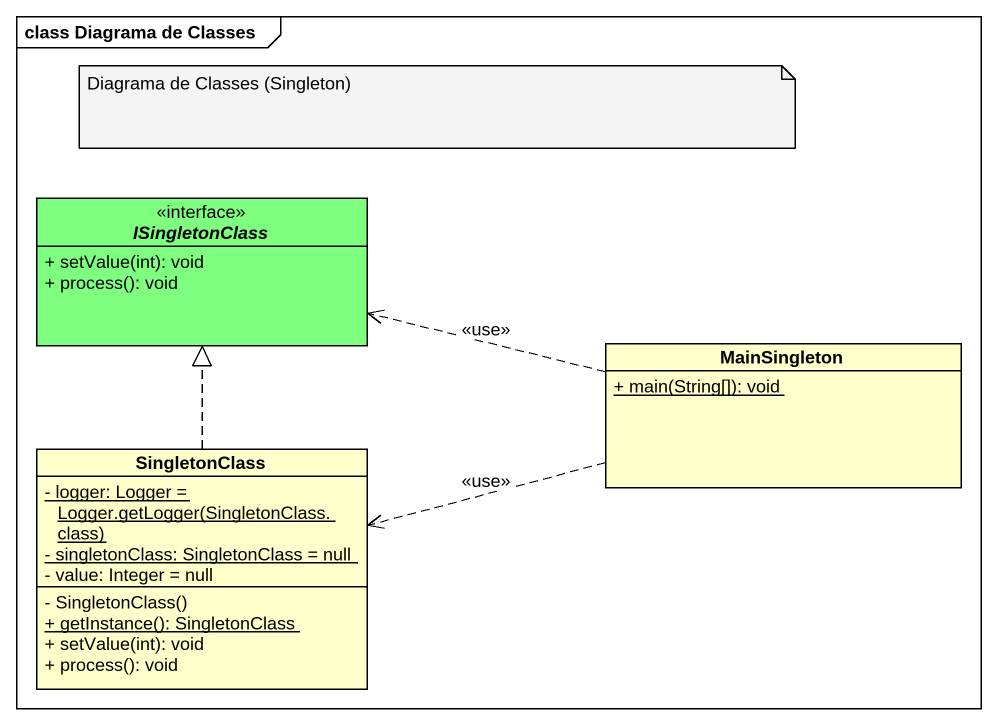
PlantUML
@startuml
mainframe class Diagrama de Classes
hide circle
hide empty members
skinparam classAttributeIconSize 0
interface ISingletonClass <<interface>> #7FFF7F {
  + setValue(int): void
  + process(): void
}
class MainSingleton {
  {static} + main(String[]): void
}
class SingletonClass {
  {static} {field} - logger: Logger = Logger.getLogger(SingletonClass.class)
  {static} - singletonClass: SingletonClass = null
  - value: Integer = null
  - SingletonClass()
  {static} + getInstance(): SingletonClass
  + setValue(int): void
  + process(): void
}
MainSingleton .left.> ISingletonClass : <<use>>
MainSingleton .left.> SingletonClass : <<use>>
SingletonClass .up.|> ISingletonClass
note as N1
  Diagrama de Classes (Singleton)
end note
@enduml
